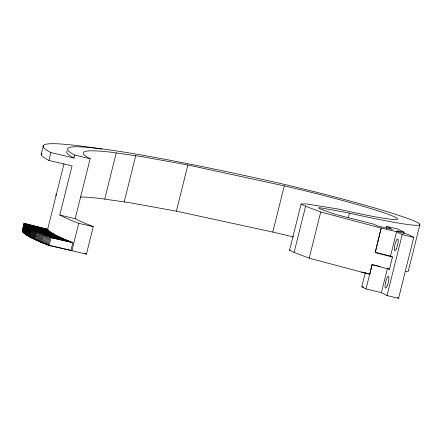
<?xml version="1.0" encoding="UTF-8"?>
<svg xmlns="http://www.w3.org/2000/svg" width="442" height="442" viewBox="0 0 442 442"><rect width="100%" height="100%" fill="white"/><g stroke="black" fill="none" stroke-linecap="round" stroke-linejoin="round"><path stroke-width="0.66" d="M24.061 223.304L22.244 231.365L24.061 223.304L47.813 229.337L24.205 223.508M41.211 154.518L43.449 145.374M24.349 223.713L22.531 231.774L24.349 223.713L48.084 229.718M24.78 224.321L22.818 232.183L24.636 224.116L48.349 230.1L24.492 223.917M24.923 224.525L23.106 232.591L24.923 224.525L48.62 230.481L25.067 224.729M25.211 224.934L23.255 232.796L23.575 233.044L25.537 225.182L25.211 224.934L49.056 230.901L25.537 225.182M25.857 225.431L23.896 233.293L24.216 233.542L26.177 225.68L25.857 225.431L49.659 231.365L26.177 225.68M26.503 225.928L24.542 233.785L24.863 234.033L26.824 226.171L26.503 225.928L50.261 231.829L26.824 226.171M27.514 235.011L25.183 234.282L27.144 226.42L50.863 232.293L27.144 226.42M25.509 234.531L27.465 226.669M27.791 226.917L28.288 227.205L26.327 235.067L25.829 234.779L27.791 226.917L51.598 232.774L51.167 232.525M28.785 227.497L29.288 227.785L27.327 235.647L26.829 235.359L28.785 227.497L52.465 233.277L52.034 233.028M29.785 228.078L53.399 233.824L29.785 228.078L27.824 235.94L29.647 236.536M28.321 236.227L30.283 228.365M31.305 237.277L28.824 236.52L30.785 228.658L54.394 234.404L30.785 228.658M29.321 236.807L31.283 228.945M31.813 237.741L29.818 237.1L31.78 229.238L55.57 235.022L31.78 229.238M70.941 250.487L72.902 242.625L50.029 237.315L48.068 245.177L86.417 254.117L93.279 226.608L78.748 223.354A348.92 19.476 14 0 1 59.797 215.039L72.046 165.905L48.929 160.452L50.891 152.589A373.263 20.835 14 0 1 95.809 148.169L102.025 149.147M30.492 237.431L32.454 229.569M34.482 238.713L31.167 237.757L33.128 229.901L56.919 235.685L33.128 229.901M31.841 238.089L33.802 230.232M34.476 230.564L35.15 230.89L33.189 238.752L32.515 238.42L34.476 230.564L58.178 236.304L57.593 236.017M37.227 240.045L33.863 239.083L35.824 231.221L59.35 236.879L58.764 236.592M34.537 239.415L36.498 231.553L35.824 231.221M38.018 232.26L36.056 240.117L35.211 239.746L37.172 231.884L60.725 237.514L37.172 231.884M39.741 241.321L36.901 240.492L38.863 232.63L62.305 238.21L38.863 232.63M37.747 240.862L39.708 233M42.084 242.21L38.592 241.233L40.553 233.37L63.886 238.901L40.553 233.37M39.443 241.603L41.399 233.741M42.449 242.647L40.288 241.973L42.244 234.111L65.471 239.597L42.244 234.111M41.134 242.343L43.095 234.487M46.266 243.873L41.979 242.719L43.94 234.857L67.212 240.326L43.94 234.857M42.996 243.128L44.951 235.266M47.034 244.404L44.007 243.536L45.968 235.674L69.107 241.094L45.968 235.674M47.681 229.144L63.996 163.695M45.023 243.945L46.985 236.083M49.051 245.216L46.04 244.354L47.996 236.492L71.002 241.857L47.996 236.492M47.051 244.763L49.012 236.906M49.084 245.586L51.04 237.724L50.029 237.315M50.891 152.589L74.007 158.043L74.742 155.098A348.92 19.476 14 0 1 116.732 150.965L128.34 152.794A348.92 19.476 14 0 1 169.562 160.159L185.248 163.203A348.92 19.476 14 0 1 275.372 182.297A114.821 6.409 14 0 1 413.618 220.762A114.821 6.409 14 0 1 349.373 213.138L346.572 212.591A202.53 11.304 14 0 0 322.24 208.193L318.793 207.641L318.991 208.547L335.384 214.376L374.004 224.232L376.971 225.807L392.386 229.442L386.778 226.475L386.28 228.481M93.279 226.608A332.693 18.57 14 0 1 75.206 218.674L90.151 158.733A332.693 18.57 14 0 1 111.345 152.241L141.263 156.54L187.883 164.982L284.289 185.894A89.262 4.984 14 0 1 393.358 216.304A89.262 4.984 14 0 1 337.605 208.917L305.599 203.856L301.09 204.033L289.576 250.216L294.09 252.432L309.212 258.178L369.866 274.327L372.081 264.598L366.004 288.969L381.413 292.604L387.021 295.571L398.573 298.3L413.767 237.376L407.999 234.321A9.735 0.541 14 0 1 396.805 231.105L398.137 231.017A9.735 0.541 14 0 1 404.104 232.254L403.767 233.597M71.891 250.868L78.748 223.354M104.732 199.044L116.246 152.86M124.213 201.85L135.727 155.667M80.35 196.994A332.693 18.57 14 0 1 99.831 198.425L129.749 202.723L176.369 211.165L187.883 164.982M176.369 211.165L272.775 232.078L284.289 185.894M294.09 252.432L305.604 206.248L301.09 204.033M309.212 258.178L320.726 211.994L305.604 206.248M348.208 217.823L349.373 213.138M366.004 288.969L361.783 286.731L365.291 272.659M372.263 264.697L389.441 269.266L392.479 257.084L375.302 252.509L376.103 248.459M376.435 247.144L377.418 243.194M377.75 241.873L381.032 228.702M375.302 252.509L381.197 228.044L396.607 231.68L402.209 234.647L413.767 237.376M381.413 292.604L387.49 268.233M392.479 257.084L390.529 256.051L396.607 231.68M387.021 295.571L402.209 234.647M408.386 270.896L419.9 224.713M289.576 250.216L290.107 250.073M361.147 272.001L368.026 273.543M51.04 237.724L72.902 242.625M46.04 244.354L48.714 244.962M48.068 245.177L69.991 250.106M44.007 243.536L47.371 244.299M40.288 241.973L42.924 242.581M41.979 242.719L43.946 243.166M36.901 240.492L38.902 240.951M38.592 241.233L40.581 241.691M35.211 239.746L37.393 240.426M33.863 239.083L35.83 239.547M386.778 226.475L398.336 229.205L404.104 232.254M74.742 155.098L90.151 158.733M375.12 252.415L390.529 256.051M372.081 264.598L380.12 266.493M59.797 215.039L75.206 218.674M361.783 286.731L363.794 287.206M28.824 236.52L30.144 236.829M29.818 237.1L31.139 237.409M31.167 237.757L34.47 238.542M32.515 238.42L34.498 238.89M26.829 235.359L28.653 235.962M25.829 234.779L28.327 235.547M25.183 234.282L26.526 234.603M320.726 211.994L381.38 228.138M387.977 268.493L389.441 269.266M368.656 273.681L369.866 274.327M397.424 297.687L398.573 298.3M48.929 160.452A373.263 20.835 14 0 1 41.487 153.236M74.007 158.043A348.92 19.476 14 0 1 67.046 151.302M56.007 195.734A348.92 19.476 14 0 1 56.267 194.535M272.775 232.078A89.262 4.984 14 0 1 293.505 236.995M408.375 270.493A114.821 6.409 14 0 1 405.9 271.487M86.417 254.117A332.693 18.57 14 0 1 84.499 253.365M396.584 248.354A6.089 1.337 -76.7 0 0 397.734 238.951A6.089 1.337 -76.7 0 0 394.474 247.238A6.089 1.337 -76.7 0 0 396.584 248.354M387.275 285.698A6.089 1.337 -76.7 0 0 388.424 276.294A6.089 1.337 -76.7 0 0 385.164 284.576A6.089 1.337 -76.7 0 0 387.275 285.698"/></g></svg>
